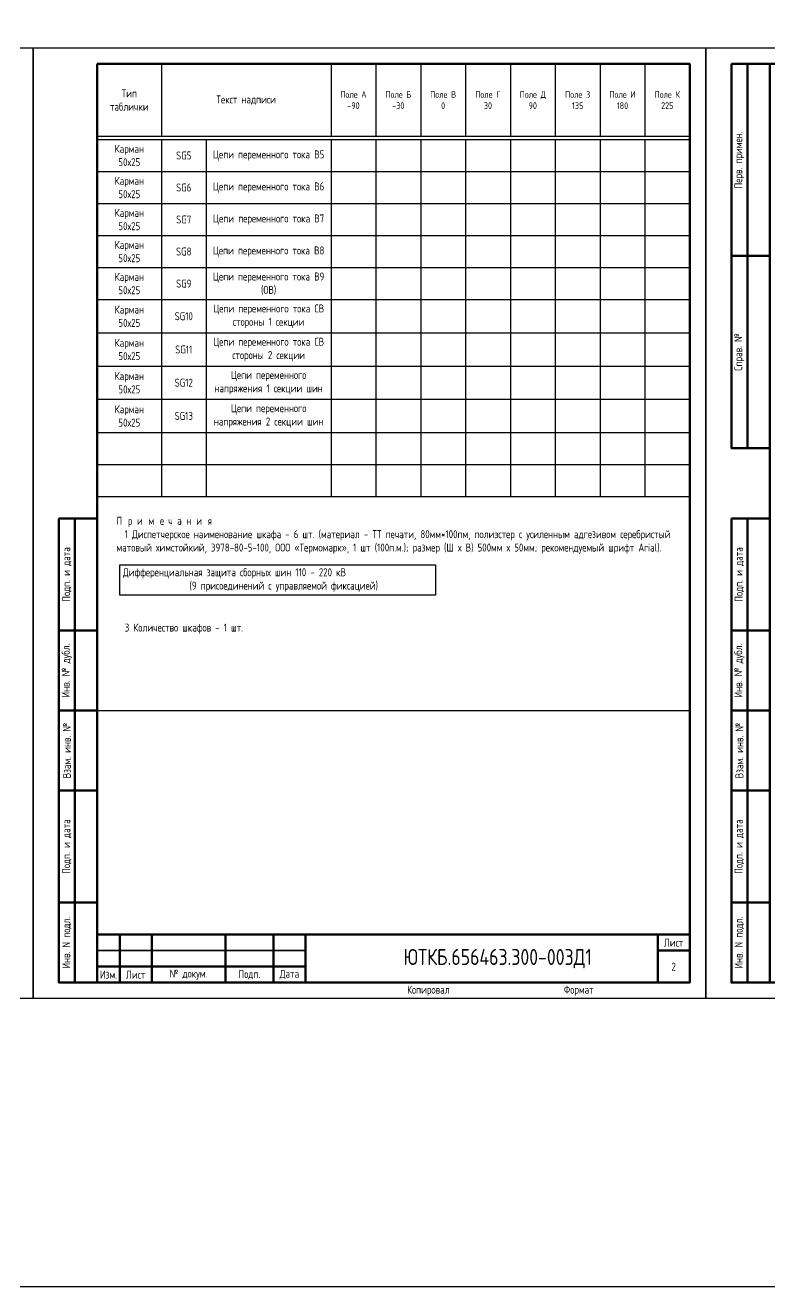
# Model space of a CAD drawing. Header units: millimetres. Extents: x -997 to 6341, y -90 to 618.
# Drawn here: x -632.5 to -400, y -90 to 304.1 of the extents above; entities that cross this region are included whole.
import ezdxf

# ---------------------------------------------------------------- set-up
doc = ezdxf.new("R2010")
doc.units = ezdxf.units.MM
doc.styles.add('Gost_type_A', font='GOST_A.TTF')

# ---------------------------------------------------------------- blocks, each defined once
blk = doc.blocks.new('Штамп левый верхний')
at = {"lineweight": 50}
for points in [[(-12, 0), (-7, 0), (-7, -60), (-12, -60)], [(-7, 0), (0, 0), (0, -60), (-7, -60)], [(-12, -60), (-7, -60), (-7, -120), (-12, -120)], [(-7, -60), (0, -60), (0, -120), (-7, -120)]]:
    blk.add_lwpolyline(points, close=True, dxfattribs=at)
at = {"char_height": 2.5, "width": 60, "attachment_point": 5, "rotation": 90, "style": 'Gost_type_A'}
for s, insert in [('Перв. примен.', (-9.5, -30)), ('Справ. №', (-9.5, -90))]:
    blk.add_mtext(s, dxfattribs=dict(at, insert=insert))
blk = doc.blocks.new('Штамп левый нижний')
at = {"lineweight": 50}
for points in [[(-12, 145), (-7, 145), (-7, 110), (-12, 110)], [(-7, 145), (0, 145), (0, 110), (-7, 110)], [(-12, 110), (-7, 110), (-7, 85), (-12, 85)], [(-7, 110), (0, 110), (0, 85), (-7, 85)], [(-12, 85), (-7, 85), (-7, 60), (-12, 60)], [(-7, 85), (0, 85), (0, 60), (-7, 60)], [(-12, 60), (-7, 60), (-7, 25), (-12, 25)], [(-7, 60), (0, 60), (0, 25), (-7, 25)], [(-12, 25), (-7, 25), (-7, 0), (-12, 0)], [(-7, 25), (0, 25), (0, 0), (-7, 0)]]:
    blk.add_lwpolyline(points, close=True, dxfattribs=at)
at = {"char_height": 2.5, "attachment_point": 5, "rotation": 90, "style": 'Gost_type_A'}
for s, insert, width in [('Подп. и дата', (-9.5, 127.5), 35), ('Инв. № дубл.', (-9.5, 97.5), 25), ('Взам. инв. №', (-9.5, 72.5), 25), ('Подп. и дата', (-9.5, 42.5), 35), ('Инв. N подл.', (-9.5, 12.5), 25)]:
    blk.add_mtext(s, dxfattribs=dict(at, insert=insert, width=width))
blk = doc.blocks.new('Формат_А4')
blk.add_lwpolyline([(0, 297), (0, 0), (-210, 0), (-210, 297)], close=True)
at = {"lineweight": 50}
blk.add_lwpolyline([(-190, 292), (-5, 292), (-5, 5), (-190, 5)], close=True, dxfattribs=at)
blk = doc.blocks.new('Штамп малый нижний')
at = {"lineweight": 50}
for points in [[(-185, 15), (-178, 15), (-178, 5), (-185, 5)], [(-178, 15), (-168, 15), (-168, 5), (-178, 5)], [(-168, 15), (-145, 15), (-145, 5), (-168, 5)], [(-145, 15), (-130, 15), (-130, 5), (-145, 5)], [(-130, 15), (-120, 15), (-120, 5), (-130, 5)], [(-120, 15), (-10, 15), (-10, 0), (-120, 0)], [(-10, 15), (0, 15), (0, 10), (-10, 10)], [(-10, 10), (0, 10), (0, 0), (-10, 0)], [(-185, 5), (-178, 5), (-178, 0), (-185, 0)], [(-178, 5), (-168, 5), (-168, 0), (-178, 0)], [(-168, 5), (-145, 5), (-145, 0), (-168, 0)], [(-145, 5), (-130, 5), (-130, 0), (-145, 0)], [(-130, 5), (-120, 5), (-120, 0), (-130, 0)]]:
    blk.add_lwpolyline(points, close=True, dxfattribs=at)
for points in [[(-185, 15), (-178, 15), (-178, 10), (-185, 10)], [(-178, 15), (-168, 15), (-168, 10), (-178, 10)], [(-168, 15), (-145, 15), (-145, 10), (-168, 10)], [(-145, 15), (-130, 15), (-130, 10), (-145, 10)], [(-130, 15), (-120, 15), (-120, 10), (-130, 10)], [(-185, 10), (-178, 10), (-178, 5), (-185, 5)], [(-178, 10), (-168, 10), (-168, 5), (-178, 5)], [(-168, 10), (-145, 10), (-145, 5), (-168, 5)], [(-145, 10), (-130, 10), (-130, 5), (-145, 5)], [(-130, 10), (-120, 10), (-120, 5), (-130, 5)]]:
    blk.add_lwpolyline(points, close=True)
at = {"char_height": 2.5, "style": 'Gost_type_A'}
for s, insert, width, attachment_point in [('Лист', (-5, 12.5), 10, 5), ('№ докум.', (-156.5, 2.5), 23, 5), ('Подп.', (-137.5, 2.5), 15, 5), ('Дата', (-125, 2.5), 10, 5), ('Изм.', (-181.5, 2.5), 7, 5), ('Лист', (-173, 2.5), 10, 5), ('Копировал', (-75, -2.53), 13.1202, 6), ('Формат', (-30, -2.53), 13.1202, 6)]:
    blk.add_mtext(s, dxfattribs=dict(at, insert=insert, width=width, attachment_point=attachment_point))
blk = doc.blocks.new('*T26')
at = {"color": 0, "linetype": 'ByBlock', "lineweight": -2, "transparency": 16777216}
for p, q in [((0, 0), (185, 0)), ((0, 0), (0, -226.68)), ((20, 0), (20, -22.61)), ((73, 0), (73, -22.61)), ((87, 0), (87, -22.61)), ((101, 0), (101, -22.61)), ((115, 0), (115, -22.61)), ((129, 0), (129, -22.61)), ((143, 0), (143, -22.61)), ((157, 0), (157, -22.61)), ((171, 0), (171, -22.61)), ((185, 0), (185, -226.68)), ((210, 0), (395, 0)), ((210, 0), (210, -135.17)), ((230, 0), (230, -22.61)), ((283, 0), (283, -22.61)), ((297, 0), (297, -22.61)), ((311, 0), (311, -22.61)), ((325, 0), (325, -22.61)), ((339, 0), (339, -22.61)), ((353, 0), (353, -22.61)), ((367, 0), (367, -22.61)), ((381, 0), (381, -22.61)), ((395, 0), (395, -135.17)), ((0, -22.61), (185, -22.61)), ((0, -23.61), (185, -23.61)), ((20, -23.61), (20, -226.68)), ((34, -23.61), (34, -226.68)), ((73, -23.61), (73, -226.68)), ((87, -23.61), (87, -226.68)), ((101, -23.61), (101, -226.68)), ((115, -23.61), (115, -226.68)), ((129, -23.61), (129, -226.68)), ((143, -23.61), (143, -226.68)), ((157, -23.61), (157, -226.68)), ((171, -23.61), (171, -226.68)), ((210, -22.61), (395, -22.61)), ((210, -23.61), (395, -23.61)), ((230, -23.61), (230, -135.17)), ((244, -23.61), (244, -135.17)), ((283, -23.61), (283, -135.17)), ((297, -23.61), (297, -135.17)), ((311, -23.61), (311, -135.17)), ((325, -23.61), (325, -135.17)), ((339, -23.61), (339, -135.17)), ((353, -23.61), (353, -135.17)), ((367, -23.61), (367, -135.17)), ((381, -23.61), (381, -135.17)), ((0, -33.28), (185, -33.28)), ((210, -33.61), (395, -33.61)), ((0, -42.95), (185, -42.95)), ((210, -43.61), (395, -43.61)), ((0, -52.62), (185, -52.62)), ((210, -53.61), (395, -53.61)), ((0, -62.29), (185, -62.29)), ((210, -63.61), (395, -63.61)), ((0, -71.96), (185, -71.96)), ((210, -73.63), (395, -73.63)), ((0, -81.63), (185, -81.63)), ((210, -84.02), (395, -84.02)), ((0, -91.3), (185, -91.3)), ((210, -94.4), (395, -94.4)), ((0, -100.97), (185, -100.97)), ((210, -104.78), (395, -104.78)), ((0, -110.64), (185, -110.64)), ((210, -115.17), (395, -115.17)), ((0, -120.31), (185, -120.31)), ((210, -125.17), (395, -125.17)), ((0, -129.98), (185, -129.98)), ((210, -135.17), (395, -135.17)), ((0, -139.65), (185, -139.65)), ((0, -149.32), (185, -149.32)), ((0, -158.99), (185, -158.99)), ((0, -168.66), (185, -168.66)), ((0, -178.33), (185, -178.33)), ((0, -188), (185, -188)), ((0, -197.67), (185, -197.67)), ((0, -207.34), (185, -207.34)), ((0, -217.01), (185, -217.01)), ((0, -226.68), (185, -226.68))]:
    blk.add_line(p, q, dxfattribs=at)
at = {"color": 0, "transparency": 16777216, "char_height": 2.5, "attachment_point": 5, "style": 'Gost_type_A'}
for s, insert, width in [('Тип таблички', (10, -11.3), 17), ('Текст надписи', (46.5, -11.3), 50), ('{\\H0.83333x;\\C256;Поле А \\P-90}', (80, -11.3), 11), ('{\\H0.83333x;\\C256;Поле Б\\P-30}', (94, -11.3), 11), ('{\\H0.83333x;\\C256;Поле В\\P0}', (108, -11.3), 11), ('{\\H0.83333x;\\C256;Поле Г\\P30}', (122, -11.3), 11), ('{\\H0.83333x;\\C256;Поле Д\\P90}', (136, -11.3), 11), ('{\\H0.83333x;\\C256;Поле З\\P135}', (150, -11.3), 11), ('{\\H0.83333x;\\C256;Поле И\\P180}', (164, -11.3), 11), ('{\\H0.83333x;\\C256;Поле К\\P225}', (178, -11.3), 11), ('Тип таблички', (220, -11.3), 17), ('Текст надписи', (256.5, -11.3), 50), ('{\\H0.83333x;\\C256;Поле А \\P-90}', (290, -11.3), 11), ('{\\H0.83333x;\\C256;Поле Б\\P-30}', (304, -11.3), 11), ('{\\H0.83333x;\\C256;Поле В\\P0}', (318, -11.3), 11), ('{\\H0.83333x;\\C256;Поле Г\\P30}', (332, -11.3), 11), ('{\\H0.83333x;\\C256;Поле Д\\P90}', (346, -11.3), 11), ('{\\H0.83333x;\\C256;Поле З\\P135}', (360, -11.3), 11), ('{\\H0.83333x;\\C256;Поле И\\P180}', (374, -11.3), 11), ('{\\H0.83333x;\\C256;Поле К\\P225}', (388, -11.3), 11), ('Карман\\P50х25', (10, -28.44), 17), ('A1', (27, -28.44), 11), ('ИЭУ', (53.5, -28.44), 36), ('Карман\\P50х25', (220, -28.61), 17), ('SG5', (237, -28.61), 11), ('Цепи переменного тока В5', (263.5, -28.61), 36), ('Карман\\P50х25', (10, -38.11), 17), ('Карман\\P50х25', (220, -38.61), 17), ('A2', (27, -38.11), 11), ('ИЭУ', (53.5, -38.11), 36), ('SG6', (237, -38.61), 11), ('Цепи переменного тока В6', (263.5, -38.61), 36), ('Карман\\P50х25', (10, -47.78), 17), ('A3', (27, -47.78), 11), ('ИЭУ', (53.5, -47.78), 36), ('Карман\\P50х25', (220, -48.61), 17), ('Цепи переменного тока В7', (263.5, -48.61), 36), ('SG7', (237, -48.61), 11), ('Карман\\P50х25', (10, -57.45), 17), ('A1.1', (27, -57.45), 11), ('ИЧМ ИЭУ', (53.5, -57.45), 36), ('Карман\\P50х25', (220, -58.61), 17), ('SG8', (237, -58.61), 11), ('Цепи переменного тока В8', (263.5, -58.61), 36), ('Карман\\P50х25', (10, -67.12), 17), ('A2.1', (27, -67.12), 11), ('ИЧМ ИЭУ', (53.5, -67.12), 36), ('Карман\\P50х25', (220, -68.62), 17), ('Цепи переменного тока {\\C256;В9 (ОВ)}', (263.5, -68.62), 36), ('SG9', (237, -68.62), 11), ('Карман\\P50х25', (10, -76.79), 17), ('A3.1', (27, -76.79), 11), ('ИЧМ ИЭУ', (53.5, -76.79), 36), ('Карман\\P50х25', (220, -78.82), 17), ('SG10', (237, -78.82), 11), ('Цепи переменного тока СВ стороны 1 секции', (263.5, -78.82), 36), ('Карман\\P50х25', (10, -86.46), 17), ('HL1', (27, -86.46), 11), ('Вызов', (53.5, -86.46), 36), ('Карман\\P50х25', (220, -89.21), 17), ('Цепи переменного тока СВ стороны 2 секции', (263.5, -89.21), 36), ('SG11', (237, -89.21), 11), ('Карман\\P50х25', (10, -96.13), 17), ('SA1', (27, -96.13), 11), ('Действие на В1', (53.5, -96.13), 36), ('Карман\\P50х25', (220, -99.59), 17), ('SG12', (237, -99.59), 11), ('{\\C256;Цепи переменного \\Pнапряжения 1 секции шин}', (263.5, -99.59), 36), ('Карман\\P50х25', (10, -105.8), 17), ('SA2', (27, -105.8), 11), ('Действие на В2', (53.5, -105.8), 36), ('{\\C256;Цепи переменного \\Pнапряжения 2 секции шин}', (263.5, -109.97), 36), ('Карман\\P50х25', (220, -109.97), 17), ('SG13', (237, -109.97), 11), ('Карман\\P50х25', (10, -115.47), 17), ('SA3', (27, -115.47), 11), ('Действие на В3', (53.5, -115.47), 36), ('Карман\\P50х25', (10, -125.14), 17), ('SA4', (27, -125.14), 11), ('Действие на В4', (53.5, -125.14), 36), ('Карман\\P50х25', (10, -134.82), 17), ('SA5', (27, -134.82), 11), ('Действие на В5', (53.5, -134.82), 36), ('Карман\\P50х25', (10, -144.49), 17), ('SA6', (27, -144.49), 11), ('Действие на В6', (53.5, -144.49), 36), ('Карман\\P50х25', (10, -154.16), 17), ('SA7', (27, -154.16), 11), ('Действие на В7', (53.5, -154.16), 36), ('Карман\\P50х25', (10, -163.83), 17), ('SA8', (27, -163.83), 11), ('Действие на В8', (53.5, -163.83), 36), ('Карман\\P50х25', (10, -173.5), 17), ('SA9', (27, -173.5), 11), ('Действие на В9', (53.5, -173.5), 36), ('Карман\\P50х25', (10, -183.17), 17), ('SA10', (27, -183.17), 11), ('Действие на В10', (53.5, -183.17), 36), ('Карман\\P50х25', (10, -192.84), 17), ('SG1', (27, -192.84), 11), ('Цепи переменного тока В1', (53.5, -192.84), 36), ('Карман\\P50х25', (10, -202.51), 17), ('Цепи переменного тока В2', (53.5, -202.51), 36), ('SG2', (27, -202.51), 11), ('Карман\\P50х25', (10, -212.18), 17), ('SG3', (27, -212.18), 11), ('Цепи переменного тока В3', (53.5, -212.18), 36), ('Карман\\P50х25', (10, -221.85), 17), ('SG4', (27, -221.85), 11), ('Цепи переменного тока В4', (53.5, -221.85), 36)]:
    blk.add_mtext(s, dxfattribs=dict(at, insert=insert, width=width))
blk = doc.blocks.new('*T42')
at = {"color": 0, "linetype": 'ByBlock', "lineweight": -2, "transparency": 16777216}
for p, q in [((0, 0), (185, 0)), ((0, 0), (0, -135.17)), ((20, 0), (20, -22.61)), ((73, 0), (73, -22.61)), ((87, 0), (87, -22.61)), ((101, 0), (101, -22.61)), ((115, 0), (115, -22.61)), ((129, 0), (129, -22.61)), ((143, 0), (143, -22.61)), ((157, 0), (157, -22.61)), ((171, 0), (171, -22.61)), ((185, 0), (185, -135.17)), ((0, -22.61), (185, -22.61)), ((0, -23.61), (185, -23.61)), ((20, -23.61), (20, -135.17)), ((34, -23.61), (34, -135.17)), ((73, -23.61), (73, -135.17)), ((87, -23.61), (87, -135.17)), ((101, -23.61), (101, -135.17)), ((115, -23.61), (115, -135.17)), ((129, -23.61), (129, -135.17)), ((143, -23.61), (143, -135.17)), ((157, -23.61), (157, -135.17)), ((171, -23.61), (171, -135.17)), ((0, -33.61), (185, -33.61)), ((0, -43.61), (185, -43.61)), ((0, -53.61), (185, -53.61)), ((0, -63.61), (185, -63.61)), ((0, -73.63), (185, -73.63)), ((0, -84.02), (185, -84.02)), ((0, -94.4), (185, -94.4)), ((0, -104.78), (185, -104.78)), ((0, -115.17), (185, -115.17)), ((0, -125.17), (185, -125.17)), ((0, -135.17), (185, -135.17))]:
    blk.add_line(p, q, dxfattribs=at)
at = {"color": 0, "transparency": 16777216, "char_height": 2.5, "attachment_point": 5, "style": 'Gost_type_A'}
for s, insert, width in [('Тип таблички', (10, -11.3), 17), ('Текст надписи', (46.5, -11.3), 50), ('{\\H0.83333x;\\C256;Поле А \\P-90}', (80, -11.3), 11), ('{\\H0.83333x;\\C256;Поле Б\\P-30}', (94, -11.3), 11), ('{\\H0.83333x;\\C256;Поле В\\P0}', (108, -11.3), 11), ('{\\H0.83333x;\\C256;Поле Г\\P30}', (122, -11.3), 11), ('{\\H0.83333x;\\C256;Поле Д\\P90}', (136, -11.3), 11), ('{\\H0.83333x;\\C256;Поле З\\P135}', (150, -11.3), 11), ('{\\H0.83333x;\\C256;Поле И\\P180}', (164, -11.3), 11), ('{\\H0.83333x;\\C256;Поле К\\P225}', (178, -11.3), 11), ('Карман\\P50х25', (10, -28.61), 17), ('SG5', (27, -28.61), 11), ('Цепи переменного тока В5', (53.5, -28.61), 36), ('Карман\\P50х25', (10, -38.61), 17), ('SG6', (27, -38.61), 11), ('Цепи переменного тока В6', (53.5, -38.61), 36), ('Карман\\P50х25', (10, -48.61), 17), ('Цепи переменного тока В7', (53.5, -48.61), 36), ('SG7', (27, -48.61), 11), ('Карман\\P50х25', (10, -58.61), 17), ('SG8', (27, -58.61), 11), ('Цепи переменного тока В8', (53.5, -58.61), 36), ('Карман\\P50х25', (10, -68.62), 17), ('Цепи переменного тока {\\C256;В9 (ОВ)}', (53.5, -68.62), 36), ('SG9', (27, -68.62), 11), ('Карман\\P50х25', (10, -78.82), 17), ('SG10', (27, -78.82), 11), ('Цепи переменного тока СВ стороны 1 секции', (53.5, -78.82), 36), ('Карман\\P50х25', (10, -89.21), 17), ('Цепи переменного тока СВ стороны 2 секции', (53.5, -89.21), 36), ('SG11', (27, -89.21), 11), ('Карман\\P50х25', (10, -99.59), 17), ('SG12', (27, -99.59), 11), ('{\\C256;Цепи переменного \\Pнапряжения 1 секции шин}', (53.5, -99.59), 36), ('{\\C256;Цепи переменного \\Pнапряжения 2 секции шин}', (53.5, -109.97), 36), ('Карман\\P50х25', (10, -109.97), 17), ('SG13', (27, -109.97), 11)]:
    blk.add_mtext(s, dxfattribs=dict(at, insert=insert, width=width))

msp = doc.modelspace()

# ---------------------------------------------------------------- linework, layer by layer
msp.add_line((-610, 90), (-425, 90))
for points in [[(-997, 618), (6340.99, 618), (6340.99, -90), (-997, -90)], [(-603, 135.52), (-504.4, 135.52), (-504.4, 126.02), (-603, 126.02)]]:
    msp.add_lwpolyline(points, close=True)

# ---------------------------------------------------------------- block references
for name, p in [('Формат_А4', (-630, 0)), ('Формат_А4', (-420, 0)), ('Формат_А4', (-210, 0)), ('*T26', (-820, 292)), ('*T42', (-610, 292)), ('Штамп левый верхний', (-400, 292)), ('Штамп левый нижний', (-610, 5)), ('Штамп левый нижний', (-400, 5)), ('Штамп малый нижний', (-425, 5))]:
    msp.add_blockref(name, p)

# ---------------------------------------------------------------- texts
at = {"style": 'Gost_type_A'}
for s, insert, char_height, width, attachment_point in [('\\pxql;{\\T2;\\C0;Примечания\\P\\T1;  1 }Диспетчерское наименование шкафа - {\\C6;6 шт.} (материал - ТТ печати, 80мм*100пм, полиэстер с усиленным адгезивом серебристый матовый химстойкий, 3978-80-5-100, ООО «Термомарк», 1 шт (100п.м.); размер (Ш х В) {\\C6;500мм} х 50мм; рекомендуемый шрифт Arial).\\P\\P\\P\\P  \\P\\P  3 Количество шкафов - 1 шт.', (-604, 114), 2.5, 175, 7), ('Дифференциальная защита сборных шин 110 - 220 кВ                          (9 присоединений с управляемой фиксацией) ', (-553.7, 130.77), 2.5, 98.6, 5), ('ЮТКБ.656463.300-003Д1', (-485, 12.5), 5, 120, 5), ('2', (-430, 10), 2.5, 10, 5)]:
    msp.add_mtext(s, dxfattribs=dict(at, insert=insert, char_height=char_height, width=width, attachment_point=attachment_point))

doc.saveas('drawing.dxf')
